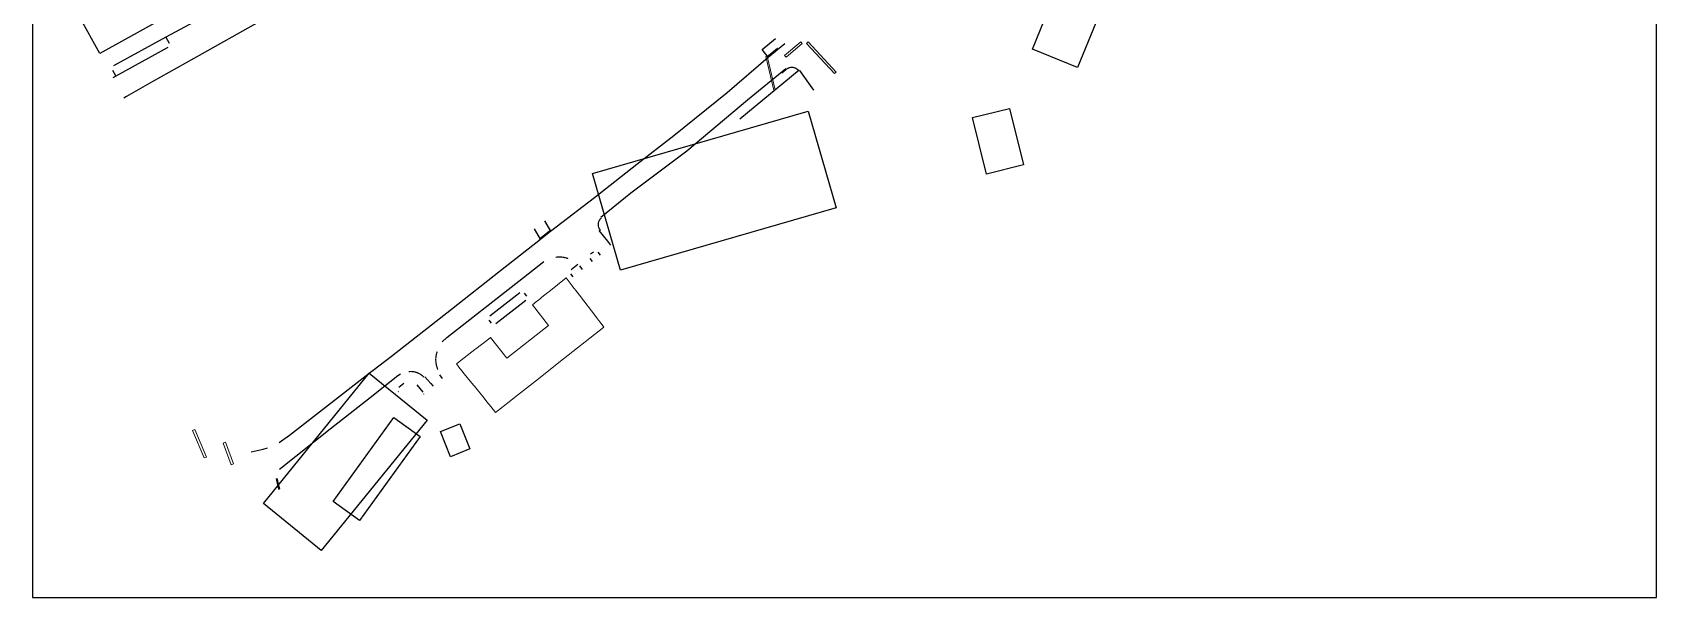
# Model space of a CAD drawing. Header units: metres. Extents: x 376 to 894, y 14078 to 15017.
# Drawn here: x 376 to 894, y 14078 to 14258 of the extents above; entities that cross this region are included whole.
import ezdxf

# ---------------------------------------------------------------- set-up
doc = ezdxf.new("R2010")
doc.units = ezdxf.units.M
for name, color, linetype in [('BOUNDARY', 7, 'Continuous'), ('BUILDING', 7, 'Continuous'), ('CURB', 7, 'Continuous'), ('GAS', 7, 'Continuous'), ('WATER_PIPELINE', 7, 'Continuous')]:
    doc.layers.add(name, color=color, linetype=linetype)

msp = doc.modelspace()

# ---------------------------------------------------------------- linework, layer by layer
at = {"layer": 'BOUNDARY'}
msp.add_lwpolyline([(376.33, 14077.61), (894.21, 14077.61), (894.21, 15017.4), (376.33, 15017.4)], close=True, dxfattribs=at)
at = {"layer": 'BUILDING'}
for points in [[(480.55, 14296.97), (397.81, 14251.05), (391.33, 14262.72), (474.08, 14308.63)], [(695.23, 14252.42), (706.86, 14281.03), (721.23, 14275.19), (709.6, 14246.58)], [(632.62, 14201.85), (563.87, 14181.98), (554.95, 14212.83), (623.7, 14232.7)], [(687.9, 14233.58), (692.35, 14215.54), (680.57, 14212.64), (676.12, 14230.67)], [(502.14, 14134.17), (468.43, 14092.61), (450.02, 14107.55), (483.73, 14149.11)], [(500, 14128.92), (480.66, 14102.12), (472.24, 14108.2), (491.58, 14134.99)], [(509.6, 14122.51), (506.41, 14130.51), (512.59, 14132.98), (515.79, 14124.98)]]:
    msp.add_lwpolyline(points, close=True, dxfattribs=at)
at = {"layer": 'BUILDING', "color": 251, "linetype": 'Continuous', "lineweight": 9, "flags": 128}
msp.add_lwpolyline([(540.93, 14164.31), (535.8, 14170.95), (536.4, 14171.44), (536.64, 14171.63), (537.79, 14172.54), (538.47, 14173.09), (538.79, 14173.34), (540.67, 14174.85), (540.99, 14175.1), (546.47, 14179.5), (548.4, 14177), (548.64, 14176.68), (550, 14174.93), (550.73, 14173.98), (555.94, 14167.23), (556.18, 14166.92), (556.84, 14166.06), (557.33, 14165.43), (558.57, 14163.83), (544.22, 14152.51), (537.66, 14147.33), (530.06, 14141.34), (528.85, 14140.38), (524.02, 14136.57), (522.47, 14138.49), (521.21, 14140.06), (520.34, 14141.13), (517.26, 14144.95), (517.08, 14145.17), (515.9, 14146.63), (514.96, 14147.8), (514.02, 14148.97), (513.27, 14149.9), (512.33, 14151.07), (512.16, 14151.27), (511.5, 14152.12), (517.4, 14156.66), (517.72, 14156.91), (519.52, 14158.29), (519.83, 14158.53), (521.79, 14160.04), (522.42, 14160.52), (527.58, 14153.9), (540.93, 14164.31)], close=True, dxfattribs=at)
at = {"layer": 'CURB', "color": 7}
for p, q in [((418.89, 14256.31), (402.21, 14247.11)), ((419.53, 14252.99), (402.88, 14243.8)), ((418.89, 14256.31), (419.93, 14254.33)), ((608.97, 14252.34), (613.28, 14255.81)), ((610.91, 14249.92), (608.97, 14252.34)), ((610.91, 14249.92), (616.26, 14254.23)), ((597.87, 14238.68), (610.91, 14249.92)), ((401.81, 14245.76), (402.88, 14243.8)), ((601.92, 14230.26), (620.78, 14245.88)), ((604.37, 14236.25), (616.57, 14246.28)), ((620.95, 14245.66), (625.38, 14239.38)), ((580.83, 14224.95), (597.87, 14238.68)), ((585.02, 14220.03), (604.37, 14236.25)), ((569.1, 14215.8), (580.83, 14224.95)), ((567.12, 14206.6), (585.02, 14220.03)), ((555.52, 14205.21), (569.1, 14215.8)), ((557.55, 14198.87), (567.12, 14206.6)), ((543.37, 14195.79), (555.52, 14205.21)), ((541.56, 14194.38), (543.37, 14195.79)), ((525.58, 14181.87), (538.38, 14191.89)), ((538.38, 14191.89), (541.56, 14194.38)), ((559.82, 14191.21), (557.08, 14194.68)), ((554.95, 14184.73), (554.14, 14185.74)), ((554.29, 14187.15), (555.18, 14187.86)), ((556.59, 14187.7), (557.31, 14186.8)), ((509.96, 14169.56), (525.58, 14181.87)), ((548.71, 14179.89), (547.98, 14180.81)), ((548.14, 14182.22), (550.28, 14183.91)), ((550.77, 14183.32), (551.61, 14182.21)), ((520.65, 14170.04), (531.42, 14178.45)), ((522.17, 14167.42), (531.71, 14174.87)), ((533.11, 14174.7), (533.86, 14173.73)), ((490.87, 14154.54), (509.96, 14169.56)), ((508.43, 14160.56), (520.65, 14170.04)), ((533.69, 14172.33), (524.14, 14164.88)), ((522.74, 14165.06), (521.99, 14166.01)), ((506.97, 14159.1), (508.43, 14160.56)), ((482.7, 14148.38), (490.87, 14154.54)), ((507.13, 14147.46), (506.28, 14148.59)), ((469.82, 14138.35), (482.7, 14148.38)), ((493.14, 14144.71), (494.71, 14145.93)), ((498.85, 14145.47), (500.82, 14143.11)), ((501.4, 14148.03), (503.36, 14145.9)), ((503.36, 14145.9), (504.14, 14145.05)), ((458.31, 14129.39), (469.82, 14138.35)), ((471.25, 14131.4), (483.97, 14141.41)), ((493.04, 14143.18), (492.93, 14143.34)), ((501.05, 14142.54), (501.05, 14142.48)), ((454.99, 14127.05), (458.31, 14129.39)), ((455.11, 14118.59), (471.25, 14131.4))]:
    msp.add_line(p, q, dxfattribs=at)
for points in [[(496.15, 14287.44), (474.45, 14275.41), (462, 14268.52), (446.7, 14260.06), (430.43, 14251.01), (414.46, 14242.08), (406.33, 14237.35)], [(432.13, 14263.42), (418.89, 14256.31)], [(402.88, 14243.8), (401.96, 14243.3)], [(406.33, 14237.35), (405.43, 14236.82)], [(538.38, 14191.89), (536.44, 14195.16)], [(539.61, 14197.67), (541.56, 14194.38)], [(560.78, 14190), (559.82, 14191.21)], [(531.42, 14178.45), (539.39, 14184.73)], [(483.97, 14141.41), (492.84, 14148.42), (493.67, 14148.97)], [(446.11, 14124.06), (449.9, 14124.93), (451.26, 14125.3)], [(454.06, 14115.57), (454.46, 14113.58), (454.92, 14112.07)]]:
    msp.add_lwpolyline(points, dxfattribs=at)
at = {"layer": 'CURB', "color": 7, "ltscale": 0.025, "const_width": 0.4, "flags": 128}
for points in [[(610.87, 14250.28), (613.99, 14252.8)], [(538.2, 14192.13), (541.38, 14194.62)], [(454.35, 14115.62), (454.75, 14113.66), (455.2, 14112.16)]]:
    msp.add_lwpolyline(points, dxfattribs=at)
for points in [[(615.25, 14244.8), (616.76, 14246.05, -0.412276), (620.55, 14245.69, -0.412276)], [(557.74, 14198.64, 0.437896), (557.49, 14194.64, 0.437896)], [(543.14, 14186.09, -0.133827), (547.17, 14185.67, -0.133827)], [(505.39, 14156.05, 0.19397), (505.6, 14150.3, 0.19397)], [(496.26, 14149.63, -0.24361), (501.18, 14147.83, -0.24361)]]:
    msp.add_lwpolyline(points, format="xyb", dxfattribs=at)
at = {"layer": 'GAS', "color": 252, "linetype": 'Continuous', "lineweight": 9, "flags": 128}
for points in [[(610.16, 14250.11), (610.57, 14250.2), (613.13, 14239.46), (612.71, 14239.37), (610.16, 14250.11)], [(428.14, 14131.18), (431.78, 14122.4), (431.04, 14122.1), (427.4, 14130.87), (428.14, 14131.18)]]:
    msp.add_lwpolyline(points, dxfattribs=at)
at = {"layer": 'WATER_PIPELINE', "color": 252, "linetype": 'Continuous', "lineweight": 9, "flags": 128}
for points in [[(616.68, 14249.86), (616.11, 14250.44), (621.34, 14254.82), (621.82, 14254.25), (616.68, 14249.86)], [(632.65, 14245.15), (623.69, 14254.82), (623.14, 14254.31), (632.11, 14244.65), (632.44, 14244.95), (632.65, 14245.15)], [(437.86, 14127.13), (440.39, 14120.25), (439.64, 14119.97), (437.11, 14126.85), (437.86, 14127.13)]]:
    msp.add_lwpolyline(points, dxfattribs=at)

doc.saveas('drawing.dxf')
